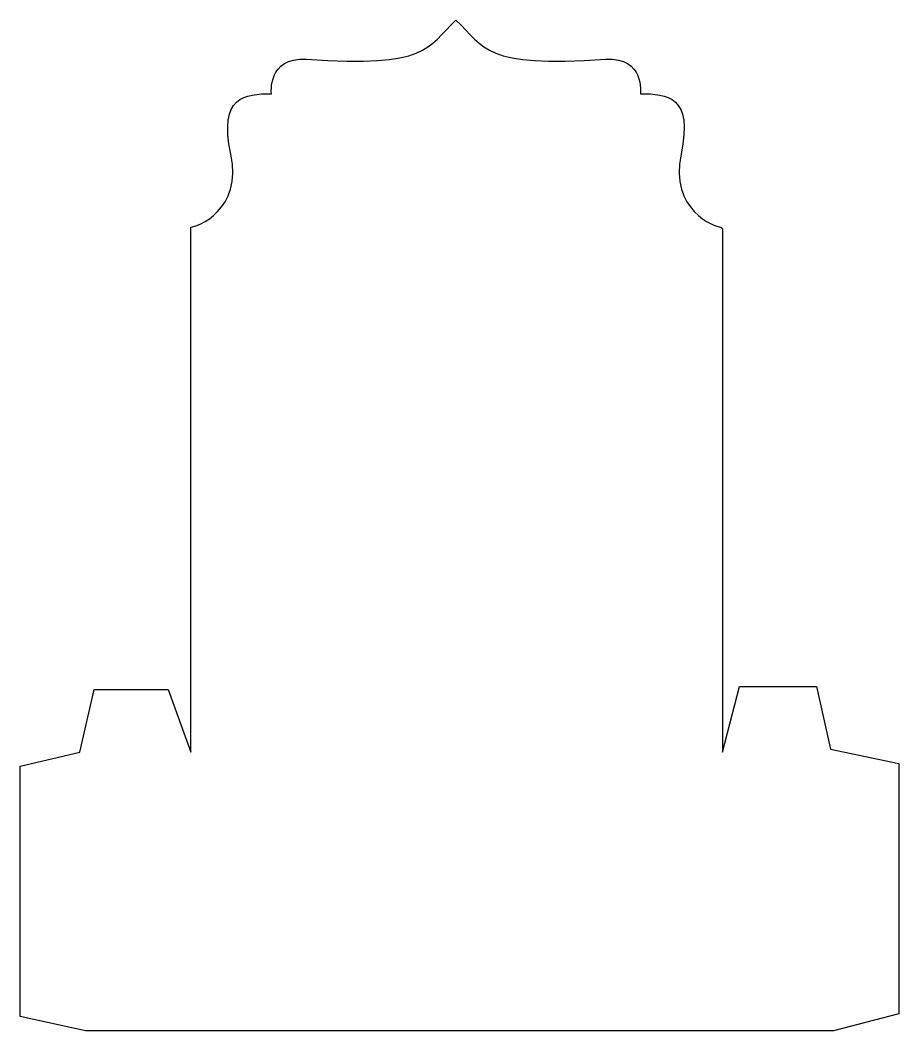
# Model space of a CAD drawing. Header units: centimetres. Extents: x -9.4 to 9.4, y -10.5 to 11.2.
import ezdxf

# ---------------------------------------------------------------- set-up
doc = ezdxf.new("R2010")
doc.units = ezdxf.units.CM
doc.header["$MEASUREMENT"] = 0
doc.layers.add('Camada 1', color=7, linetype='Continuous')

msp = doc.modelspace()

# ---------------------------------------------------------------- linework, layer by layer
at = {"layer": 'Camada 1'}
msp.add_open_spline([(5.60353, 6.77931), (5.47926, 6.77931), (4.49707, 7.14655), (4.7517, 8.34271), (4.7517, 8.34271), (5.01788, 9.59345), (4.45, 9.6361), (3.88207, 9.6361), (3.88207, 9.6361), (3.88207, 9.6361), (3.96883, 10.42882), (3.13666, 10.37519), (3.13666, 10.37519), (0.49226, 10.20459), (0.56322, 10.61678), (-0.07567, 11.21371), (-0.07567, 11.21371), (-0.71456, 10.61678), (-0.64357, 10.20459), (-3.28798, 10.37519), (-3.28798, 10.37519), (-4.12017, 10.4289), (-4.03339, 9.6361), (-4.03339, 9.6361), (-4.03339, 9.6361), (-4.60134, 9.6361), (-5.16927, 9.59342), (-4.90302, 8.34271), (-4.90302, 8.34271), (-4.64841, 7.14656), (-5.63065, 6.77931), (-5.75495, 6.77931), (-5.75495, 6.77931), (-5.75495, 6.77931), (-5.76202, 6.77931), (-5.76202, 6.77931), (-5.76202, 6.77931), (-5.76202, 3.06869), (-5.76202, -4.47583), (-5.76202, -4.47583), (-5.76202, -4.47583), (-5.76202, -4.47583), (-6.24978, -3.13439), (-6.24978, -3.13439), (-6.24978, -3.13439), (-6.24978, -3.13439), (-7.83505, -3.13439), (-7.83505, -3.13439), (-7.83505, -3.13439), (-7.83505, -3.13439), (-8.13993, -4.47583), (-8.13993, -4.47583), (-8.13993, -4.47583), (-8.13993, -4.47583), (-9.42038, -4.78071), (-9.42038, -4.78071), (-9.42038, -4.78071), (-9.42038, -4.78071), (-9.42038, -10.14635), (-9.42038, -10.14635), (-9.42038, -10.14635), (-9.42038, -10.14635), (-8.01801, -10.45118), (-8.01801, -10.45118), (-8.01801, -10.45118), (-8.01801, -10.45118), (8.01799, -10.45117), (8.01799, -10.45117), (8.01799, -10.45117), (8.01799, -10.45117), (9.42044, -10.08536), (9.42044, -10.08536), (9.42044, -10.08536), (9.42044, -10.08536), (9.42044, -4.71972), (9.42044, -4.71972), (9.42044, -4.71972), (9.42044, -4.71972), (7.95706, -4.41484), (7.95706, -4.41484), (7.95706, -4.41484), (7.95706, -4.41484), (7.65218, -3.07348), (7.65218, -3.07348), (7.65218, -3.07348), (7.65218, -3.07348), (6.00591, -3.07348), (6.00591, -3.07348), (6.00591, -3.07348), (6.00591, -3.07348), (5.64002, -4.47585), (5.64002, -4.47585), (5.64002, -4.47585), (5.64002, -4.47585), (5.64002, 6.73994), (5.64002, 6.73994), (5.64002, 6.73994), (5.64002, 6.73994), (5.60353, 6.77931), (5.60353, 6.77931)], degree=3, knots=[0, 0, 0, 0, 0.03846154, 0.03846154, 0.03846154, 0.03846154, 0.07692308, 0.07692308, 0.07692308, 0.07692308, 0.11538462, 0.11538462, 0.11538462, 0.11538462, 0.15384615, 0.15384615, 0.15384615, 0.15384615, 0.19230769, 0.19230769, 0.19230769, 0.19230769, 0.23076923, 0.23076923, 0.23076923, 0.23076923, 0.26923077, 0.26923077, 0.26923077, 0.26923077, 0.30769231, 0.30769231, 0.30769231, 0.30769231, 0.34615385, 0.34615385, 0.34615385, 0.34615385, 0.38461538, 0.38461538, 0.38461538, 0.38461538, 0.42307692, 0.42307692, 0.42307692, 0.42307692, 0.46153846, 0.46153846, 0.46153846, 0.46153846, 0.5, 0.5, 0.5, 0.5, 0.53846154, 0.53846154, 0.53846154, 0.53846154, 0.57692308, 0.57692308, 0.57692308, 0.57692308, 0.61538462, 0.61538462, 0.61538462, 0.61538462, 0.65384615, 0.65384615, 0.65384615, 0.65384615, 0.69230769, 0.69230769, 0.69230769, 0.69230769, 0.73076923, 0.73076923, 0.73076923, 0.73076923, 0.76923077, 0.76923077, 0.76923077, 0.76923077, 0.80769231, 0.80769231, 0.80769231, 0.80769231, 0.84615385, 0.84615385, 0.84615385, 0.84615385, 0.88461538, 0.88461538, 0.88461538, 0.88461538, 0.92307692, 0.92307692, 0.92307692, 0.92307692, 1, 1, 1, 1], dxfattribs=at)

doc.saveas('drawing.dxf')
